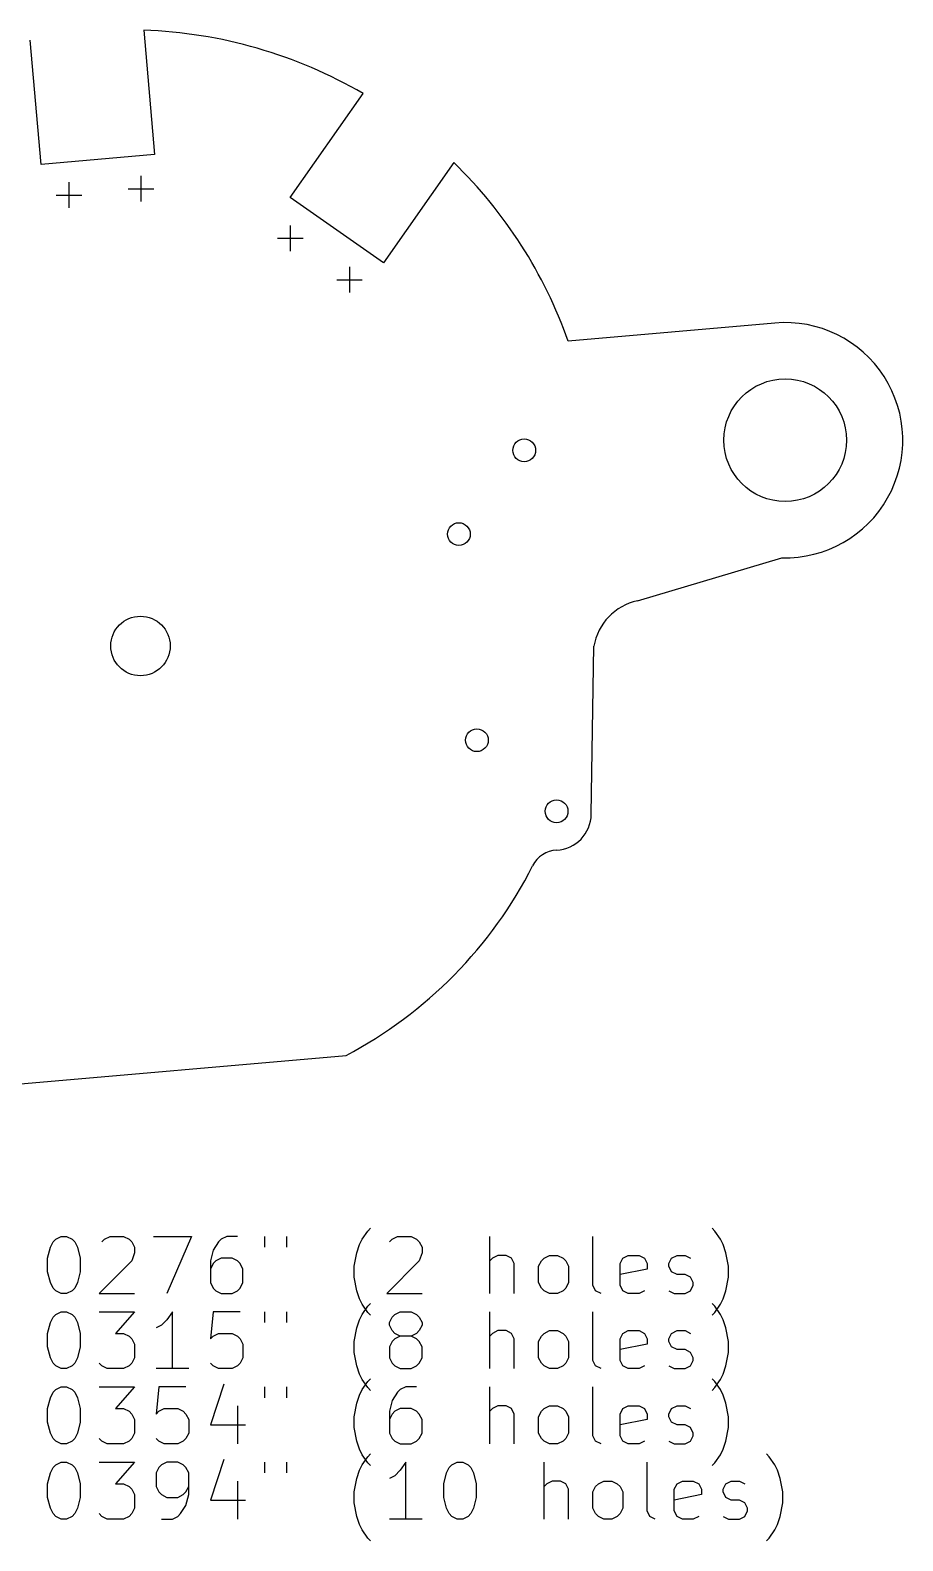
# Model space of a CAD drawing. Extents: x 62.3 to 117.7, y -107.2 to -54.2.
# Drawn here: x 87 to 117.7, y -107.2 to -54.2 of the extents above; entities that cross this region are included whole.
import ezdxf

# ---------------------------------------------------------------- set-up
doc = ezdxf.new("R2010")
doc.units = 0
doc.layers.add('BLACK', color=7, linetype='CONTINUOUS')

msp = doc.modelspace()

# ---------------------------------------------------------------- linework, layer by layer
at = {"layer": 'BLACK', "linetype": 'CONTINUOUS'}
for p, q in [((87.403017, -58.910416), (87.021515, -54.54983)), ((91.006214, -54.200319), (91.387796, -58.561793)), ((96.151398, -60.074632), (98.707175, -56.424605)), ((91.387796, -58.561793), (87.403017, -58.910416)), ((101.893954, -58.847189), (99.428006, -62.368938)), ((90.910235, -59.314724), (90.910235, -60.214724)), ((88.3799, -59.5361), (88.3799, -60.4361)), ((90.460235, -59.764724), (91.360235, -59.764724)), ((87.9299, -59.9861), (88.8299, -59.9861)), ((99.428006, -62.368938), (96.151398, -60.074632)), ((95.7, -61.5), (96.6, -61.5)), ((96.15, -61.05), (96.15, -61.95)), ((98.230646, -62.506884), (98.230646, -63.406884)), ((97.780646, -62.956884), (98.680646, -62.956884)), ((113.167014, -64.479729), (105.911094, -65.114539)), ((108.335635, -74.224453), (113.411019, -72.7174)), ((106.718456, -81.72129), (106.806682, -75.822153)), ((86.279842, -91.219007), (98.110374, -90.183969)), ((98.680555, -96.634083), (98.871031, -96.348368)), ((98.871031, -96.348368), (98.96627, -96.25313)), ((111.061509, -96.348368), (110.966271, -96.25313)), ((111.251985, -96.634083), (111.061509, -96.348368)), ((87.632935, -97.300749), (87.728173, -96.919797)), ((87.728173, -96.919797), (87.823411, -96.729321)), ((87.823411, -96.729321), (87.918649, -96.634083)), ((87.918649, -96.634083), (88.109125, -96.538845)), ((88.109125, -96.538845), (88.299602, -96.538845)), ((88.299602, -96.538845), (88.490078, -96.634083)), ((88.490078, -96.634083), (88.585316, -96.729321)), ((88.585316, -96.729321), (88.680554, -96.919797)), ((88.680554, -96.919797), (88.775792, -97.300749)), ((89.537697, -96.729321), (89.632935, -96.634083)), ((89.632935, -96.634083), (89.823411, -96.538845)), ((89.823411, -96.538845), (90.299602, -96.538845)), ((90.299602, -96.538845), (90.490078, -96.634083)), ((90.490078, -96.634083), (90.585316, -96.729321)), ((90.585316, -96.729321), (90.680554, -96.919797)), ((90.680554, -96.919797), (90.680554, -97.110273)), ((91.347221, -96.538845), (92.680554, -96.538845)), ((92.680554, -96.538845), (91.823411, -98.538845)), ((93.442459, -97.015035), (93.347221, -97.395987)), ((93.632935, -96.729321), (93.442459, -97.015035)), ((93.728173, -96.634083), (93.632935, -96.729321)), ((93.918649, -96.538845), (93.728173, -96.634083)), ((94.299602, -96.538845), (93.918649, -96.538845)), ((95.251983, -96.538845), (95.251983, -96.919797)), ((96.013888, -96.538845), (96.013888, -96.919797)), ((98.490079, -97.110273), (98.585317, -96.824559)), ((98.585317, -96.824559), (98.680555, -96.634083)), ((99.632936, -96.729321), (99.728174, -96.634083)), ((99.728174, -96.634083), (99.91865, -96.538845)), ((99.91865, -96.538845), (100.394841, -96.538845)), ((100.394841, -96.538845), (100.585317, -96.634083)), ((100.585317, -96.634083), (100.680555, -96.729321)), ((100.680555, -96.729321), (100.775793, -96.919797)), ((100.775793, -96.919797), (100.775793, -97.110273)), ((103.156746, -98.538845), (103.156746, -96.538845)), ((106.775794, -98.25313), (106.775794, -96.538845)), ((111.347223, -96.824559), (111.251985, -96.634083)), ((111.442461, -97.110273), (111.347223, -96.824559)), ((87.632935, -97.77694), (87.632935, -97.300749)), ((88.775792, -97.300749), (88.775792, -97.77694)), ((90.585316, -97.395987), (89.442459, -98.538845)), ((90.680554, -97.110273), (90.585316, -97.395987)), ((93.347221, -97.395987), (93.347221, -98.157892)), ((93.442459, -97.491226), (93.347221, -97.681702)), ((93.537697, -97.395987), (93.442459, -97.491226)), ((93.728173, -97.300749), (93.537697, -97.395987)), ((94.109126, -97.300749), (93.728173, -97.300749)), ((94.299602, -97.395987), (94.109126, -97.300749)), ((94.39484, -97.491226), (94.299602, -97.395987)), ((94.490078, -97.681702), (94.39484, -97.491226)), ((98.394841, -97.586464), (98.490079, -97.110273)), ((100.680555, -97.395987), (99.537698, -98.538845)), ((100.775793, -97.110273), (100.680555, -97.395987)), ((103.251984, -97.300749), (103.156746, -97.395987)), ((103.44246, -97.205511), (103.251984, -97.300749)), ((103.728175, -97.205511), (103.44246, -97.205511)), ((103.918651, -97.300749), (103.728175, -97.205511)), ((104.013889, -97.491226), (103.918651, -97.300749)), ((104.013889, -98.538845), (104.013889, -97.491226)), ((104.871032, -97.586464), (104.96627, -97.395987)), ((104.96627, -97.395987), (105.061508, -97.300749)), ((105.061508, -97.300749), (105.251984, -97.205511)), ((105.251984, -97.205511), (105.537699, -97.205511)), ((105.537699, -97.205511), (105.728175, -97.300749)), ((105.728175, -97.300749), (105.823413, -97.395987)), ((105.823413, -97.395987), (105.918651, -97.586464)), ((107.728175, -97.491226), (107.823413, -97.300749)), ((107.728175, -98.25313), (107.728175, -97.491226)), ((107.823413, -97.300749), (108.013889, -97.205511)), ((108.013889, -97.205511), (108.394842, -97.205511)), ((108.394842, -97.205511), (108.585318, -97.300749)), ((108.585318, -97.300749), (108.680556, -97.491226)), ((108.680556, -97.491226), (108.680556, -97.681702)), ((109.442461, -97.491226), (109.537699, -97.300749)), ((109.442461, -97.586464), (109.442461, -97.491226)), ((109.537699, -97.300749), (109.728175, -97.205511)), ((109.728175, -97.205511), (110.013889, -97.205511)), ((110.013889, -97.205511), (110.204366, -97.300749)), ((111.537699, -97.586464), (111.442461, -97.110273)), ((87.728173, -98.157892), (87.632935, -97.77694)), ((88.775792, -97.77694), (88.680554, -98.157892)), ((94.490078, -98.157892), (94.490078, -97.681702)), ((98.394841, -97.967416), (98.394841, -97.586464)), ((98.490079, -98.443607), (98.394841, -97.967416)), ((104.871032, -98.157892), (104.871032, -97.586464)), ((105.918651, -97.586464), (105.918651, -98.157892)), ((108.680556, -97.681702), (107.728175, -97.872178)), ((109.537699, -97.77694), (109.442461, -97.586464)), ((109.728175, -97.872178), (109.537699, -97.77694)), ((110.013889, -97.872178), (109.728175, -97.872178)), ((110.204366, -97.967416), (110.013889, -97.872178)), ((110.299604, -98.157892), (110.204366, -97.967416)), ((111.442461, -98.443607), (111.537699, -97.967416)), ((111.537699, -97.967416), (111.537699, -97.586464)), ((87.823411, -98.348368), (87.728173, -98.157892)), ((87.918649, -98.443607), (87.823411, -98.348368)), ((88.109125, -98.538845), (87.918649, -98.443607)), ((88.299602, -98.538845), (88.109125, -98.538845)), ((88.490078, -98.443607), (88.299602, -98.538845)), ((88.585316, -98.348368), (88.490078, -98.443607)), ((88.680554, -98.157892), (88.585316, -98.348368)), ((89.442459, -98.538845), (90.680554, -98.538845)), ((93.347221, -98.157892), (93.442459, -98.348368)), ((93.442459, -98.348368), (93.537697, -98.443607)), ((93.537697, -98.443607), (93.728173, -98.538845)), ((93.728173, -98.538845), (94.109126, -98.538845)), ((94.109126, -98.538845), (94.299602, -98.443607)), ((94.299602, -98.443607), (94.39484, -98.348368)), ((94.39484, -98.348368), (94.490078, -98.157892)), ((98.585317, -98.729321), (98.490079, -98.443607)), ((99.537698, -98.538845), (100.775793, -98.538845)), ((104.96627, -98.348368), (104.871032, -98.157892)), ((105.061508, -98.443607), (104.96627, -98.348368)), ((105.251984, -98.538845), (105.061508, -98.443607)), ((105.537699, -98.538845), (105.251984, -98.538845)), ((105.728175, -98.443607), (105.537699, -98.538845)), ((105.823413, -98.348368), (105.728175, -98.443607)), ((105.918651, -98.157892), (105.823413, -98.348368)), ((106.871032, -98.443607), (106.775794, -98.25313)), ((107.061508, -98.538845), (106.871032, -98.443607)), ((107.823413, -98.443607), (107.728175, -98.25313)), ((108.013889, -98.538845), (107.823413, -98.443607)), ((108.394842, -98.538845), (108.013889, -98.538845)), ((108.585318, -98.443607), (108.394842, -98.538845)), ((109.442461, -98.443607), (109.632937, -98.538845)), ((109.632937, -98.538845), (110.013889, -98.538845)), ((110.013889, -98.538845), (110.204366, -98.443607)), ((110.204366, -98.443607), (110.299604, -98.25313)), ((110.299604, -98.25313), (110.299604, -98.157892)), ((111.347223, -98.729321), (111.442461, -98.443607)), ((98.680555, -98.919797), (98.585317, -98.729321)), ((98.871031, -99.205511), (98.680555, -98.919797)), ((98.680555, -99.274083), (98.871031, -98.988368)), ((98.871031, -98.988368), (98.96627, -98.89313)), ((111.061509, -98.988368), (110.966271, -98.89313)), ((111.061509, -99.205511), (111.251985, -98.919797)), ((111.251985, -99.274083), (111.061509, -98.988368)), ((111.251985, -98.919797), (111.347223, -98.729321)), ((87.632935, -99.940749), (87.728173, -99.559797)), ((87.728173, -99.559797), (87.823411, -99.369321)), ((87.823411, -99.369321), (87.918649, -99.274083)), ((87.918649, -99.274083), (88.109125, -99.178845)), ((88.109125, -99.178845), (88.299602, -99.178845)), ((88.299602, -99.178845), (88.490078, -99.274083)), ((88.490078, -99.274083), (88.585316, -99.369321)), ((88.585316, -99.369321), (88.680554, -99.559797)), ((88.680554, -99.559797), (88.775792, -99.940749)), ((89.442459, -99.178845), (90.680554, -99.178845)), ((90.680554, -99.178845), (90.013887, -99.940749)), ((91.632935, -99.655035), (91.442459, -99.750273)), ((91.823411, -99.464559), (91.632935, -99.655035)), ((92.013887, -99.178845), (91.823411, -99.464559)), ((92.013887, -101.178845), (92.013887, -99.178845)), ((93.442459, -99.178845), (93.347221, -100.131226)), ((94.39484, -99.178845), (93.442459, -99.178845)), ((95.251983, -99.178845), (95.251983, -99.559797)), ((96.013888, -99.178845), (96.013888, -99.559797)), ((98.490079, -99.750273), (98.585317, -99.464559)), ((98.585317, -99.464559), (98.680555, -99.274083)), ((98.96627, -99.300749), (98.871031, -99.205511)), ((99.632936, -99.559797), (99.728174, -99.369321)), ((99.632936, -99.655035), (99.632936, -99.559797)), ((99.728174, -99.845511), (99.632936, -99.655035)), ((99.728174, -99.369321), (99.823412, -99.274083)), ((99.823412, -99.274083), (100.013888, -99.178845)), ((100.013888, -99.178845), (100.394841, -99.178845)), ((100.394841, -99.178845), (100.585317, -99.274083)), ((100.585317, -99.274083), (100.680555, -99.369321)), ((100.680555, -99.369321), (100.775793, -99.559797)), ((100.775793, -99.655035), (100.680555, -99.845511)), ((100.775793, -99.559797), (100.775793, -99.655035)), ((103.156746, -101.178845), (103.156746, -99.178845)), ((106.775794, -100.89313), (106.775794, -99.178845)), ((110.966271, -99.300749), (111.061509, -99.205511)), ((111.347223, -99.464559), (111.251985, -99.274083)), ((111.442461, -99.750273), (111.347223, -99.464559)), ((87.632935, -100.41694), (87.632935, -99.940749)), ((88.775792, -99.940749), (88.775792, -100.41694)), ((90.013887, -99.940749), (90.299602, -99.940749)), ((90.299602, -99.940749), (90.490078, -100.035987)), ((90.490078, -100.035987), (90.585316, -100.131226)), ((90.585316, -100.131226), (90.680554, -100.321702)), ((93.347221, -100.131226), (93.442459, -100.035987)), ((93.442459, -100.035987), (93.632935, -99.940749)), ((93.632935, -99.940749), (94.109126, -99.940749)), ((94.109126, -99.940749), (94.299602, -100.035987)), ((94.299602, -100.035987), (94.39484, -100.131226)), ((94.39484, -100.131226), (94.490078, -100.321702)), ((98.394841, -100.226464), (98.490079, -99.750273)), ((99.823412, -99.940749), (99.728174, -99.845511)), ((99.823412, -100.131226), (99.728174, -100.226464)), ((100.013888, -100.035987), (99.823412, -99.940749)), ((100.013888, -100.035987), (99.823412, -100.131226)), ((100.394841, -100.035987), (100.013888, -100.035987)), ((100.585317, -99.940749), (100.394841, -100.035987)), ((100.585317, -100.131226), (100.394841, -100.035987)), ((100.680555, -99.845511), (100.585317, -99.940749)), ((100.680555, -100.226464), (100.585317, -100.131226)), ((103.251984, -99.940749), (103.156746, -100.035987)), ((103.44246, -99.845511), (103.251984, -99.940749)), ((103.728175, -99.845511), (103.44246, -99.845511)), ((103.918651, -99.940749), (103.728175, -99.845511)), ((104.013889, -100.131226), (103.918651, -99.940749)), ((104.013889, -101.178845), (104.013889, -100.131226)), ((104.871032, -100.226464), (104.96627, -100.035987)), ((104.96627, -100.035987), (105.061508, -99.940749)), ((105.061508, -99.940749), (105.251984, -99.845511)), ((105.251984, -99.845511), (105.537699, -99.845511)), ((105.537699, -99.845511), (105.728175, -99.940749)), ((105.728175, -99.940749), (105.823413, -100.035987)), ((105.823413, -100.035987), (105.918651, -100.226464)), ((107.728175, -100.131226), (107.823413, -99.940749)), ((107.728175, -100.89313), (107.728175, -100.131226)), ((107.823413, -99.940749), (108.013889, -99.845511)), ((108.013889, -99.845511), (108.394842, -99.845511)), ((108.394842, -99.845511), (108.585318, -99.940749)), ((108.585318, -99.940749), (108.680556, -100.131226)), ((108.680556, -100.131226), (108.680556, -100.321702)), ((109.442461, -100.131226), (109.537699, -99.940749)), ((109.442461, -100.226464), (109.442461, -100.131226)), ((109.537699, -99.940749), (109.728175, -99.845511)), ((109.728175, -99.845511), (110.013889, -99.845511)), ((110.013889, -99.845511), (110.204366, -99.940749)), ((111.537699, -100.226464), (111.442461, -99.750273)), ((87.728173, -100.797892), (87.632935, -100.41694)), ((88.775792, -100.41694), (88.680554, -100.797892)), ((90.680554, -100.321702), (90.680554, -100.797892)), ((94.490078, -100.321702), (94.490078, -100.797892)), ((98.394841, -100.607416), (98.394841, -100.226464)), ((98.490079, -101.083607), (98.394841, -100.607416)), ((99.728174, -100.226464), (99.632936, -100.41694)), ((99.632936, -100.41694), (99.632936, -100.797892)), ((100.775793, -100.41694), (100.680555, -100.226464)), ((100.775793, -100.797892), (100.775793, -100.41694)), ((104.871032, -100.797892), (104.871032, -100.226464)), ((105.918651, -100.226464), (105.918651, -100.797892)), ((108.680556, -100.321702), (107.728175, -100.512178)), ((109.537699, -100.41694), (109.442461, -100.226464)), ((109.728175, -100.512178), (109.537699, -100.41694)), ((110.013889, -100.512178), (109.728175, -100.512178)), ((110.204366, -100.607416), (110.013889, -100.512178)), ((110.299604, -100.797892), (110.204366, -100.607416)), ((111.442461, -101.083607), (111.537699, -100.607416)), ((111.537699, -100.607416), (111.537699, -100.226464)), ((87.823411, -100.988368), (87.728173, -100.797892)), ((87.918649, -101.083607), (87.823411, -100.988368)), ((88.109125, -101.178845), (87.918649, -101.083607)), ((88.299602, -101.178845), (88.109125, -101.178845)), ((88.490078, -101.083607), (88.299602, -101.178845)), ((88.585316, -100.988368), (88.490078, -101.083607)), ((88.680554, -100.797892), (88.585316, -100.988368)), ((89.537697, -101.083607), (89.442459, -100.988368)), ((89.728173, -101.178845), (89.537697, -101.083607)), ((90.299602, -101.178845), (89.728173, -101.178845)), ((90.490078, -101.083607), (90.299602, -101.178845)), ((90.585316, -100.988368), (90.490078, -101.083607)), ((90.680554, -100.797892), (90.585316, -100.988368)), ((92.585316, -101.178845), (91.442459, -101.178845)), ((93.442459, -101.083607), (93.347221, -100.988368)), ((93.632935, -101.178845), (93.442459, -101.083607)), ((94.109126, -101.178845), (93.632935, -101.178845)), ((94.299602, -101.083607), (94.109126, -101.178845)), ((94.39484, -100.988368), (94.299602, -101.083607)), ((94.490078, -100.797892), (94.39484, -100.988368)), ((98.585317, -101.369321), (98.490079, -101.083607)), ((99.632936, -100.797892), (99.728174, -100.988368)), ((99.728174, -100.988368), (99.823412, -101.083607)), ((99.823412, -101.083607), (100.013888, -101.178845)), ((100.013888, -101.178845), (100.394841, -101.178845)), ((100.394841, -101.178845), (100.585317, -101.083607)), ((100.585317, -101.083607), (100.680555, -100.988368)), ((100.680555, -100.988368), (100.775793, -100.797892)), ((104.96627, -100.988368), (104.871032, -100.797892)), ((105.061508, -101.083607), (104.96627, -100.988368)), ((105.251984, -101.178845), (105.061508, -101.083607)), ((105.537699, -101.178845), (105.251984, -101.178845)), ((105.728175, -101.083607), (105.537699, -101.178845)), ((105.823413, -100.988368), (105.728175, -101.083607)), ((105.918651, -100.797892), (105.823413, -100.988368)), ((106.871032, -101.083607), (106.775794, -100.89313)), ((107.061508, -101.178845), (106.871032, -101.083607)), ((107.823413, -101.083607), (107.728175, -100.89313)), ((108.013889, -101.178845), (107.823413, -101.083607)), ((108.394842, -101.178845), (108.013889, -101.178845)), ((108.585318, -101.083607), (108.394842, -101.178845)), ((109.442461, -101.083607), (109.632937, -101.178845)), ((109.632937, -101.178845), (110.013889, -101.178845)), ((110.013889, -101.178845), (110.204366, -101.083607)), ((110.204366, -101.083607), (110.299604, -100.89313)), ((110.299604, -100.89313), (110.299604, -100.797892)), ((111.347223, -101.369321), (111.442461, -101.083607)), ((93.823411, -101.723607), (93.347221, -103.152178)), ((98.680555, -101.559797), (98.585317, -101.369321)), ((98.871031, -101.845511), (98.680555, -101.559797)), ((98.680555, -101.914083), (98.871031, -101.628368)), ((98.871031, -101.628368), (98.96627, -101.53313)), ((111.061509, -101.628368), (110.966271, -101.53313)), ((111.061509, -101.845511), (111.251985, -101.559797)), ((111.251985, -101.914083), (111.061509, -101.628368)), ((111.251985, -101.559797), (111.347223, -101.369321)), ((87.632935, -102.580749), (87.728173, -102.199797)), ((87.728173, -102.199797), (87.823411, -102.009321)), ((87.823411, -102.009321), (87.918649, -101.914083)), ((87.918649, -101.914083), (88.109125, -101.818845)), ((88.109125, -101.818845), (88.299602, -101.818845)), ((88.299602, -101.818845), (88.490078, -101.914083)), ((88.490078, -101.914083), (88.585316, -102.009321)), ((88.585316, -102.009321), (88.680554, -102.199797)), ((88.680554, -102.199797), (88.775792, -102.580749)), ((89.442459, -101.818845), (90.680554, -101.818845)), ((90.680554, -101.818845), (90.013887, -102.580749)), ((91.537697, -101.818845), (91.442459, -102.771226)), ((92.490078, -101.818845), (91.537697, -101.818845)), ((95.251983, -101.818845), (95.251983, -102.199797)), ((96.013888, -101.818845), (96.013888, -102.199797)), ((98.490079, -102.390273), (98.585317, -102.104559)), ((98.585317, -102.104559), (98.680555, -101.914083)), ((98.96627, -101.940749), (98.871031, -101.845511)), ((99.728174, -102.295035), (99.632936, -102.675987)), ((99.91865, -102.009321), (99.728174, -102.295035)), ((100.013888, -101.914083), (99.91865, -102.009321)), ((100.204364, -101.818845), (100.013888, -101.914083)), ((100.585317, -101.818845), (100.204364, -101.818845)), ((103.156746, -103.818845), (103.156746, -101.818845)), ((106.775794, -103.53313), (106.775794, -101.818845)), ((110.966271, -101.940749), (111.061509, -101.845511)), ((111.347223, -102.104559), (111.251985, -101.914083)), ((111.442461, -102.390273), (111.347223, -102.104559)), ((87.632935, -103.05694), (87.632935, -102.580749)), ((88.775792, -102.580749), (88.775792, -103.05694)), ((90.013887, -102.580749), (90.299602, -102.580749)), ((90.299602, -102.580749), (90.490078, -102.675987)), ((90.490078, -102.675987), (90.585316, -102.771226)), ((90.585316, -102.771226), (90.680554, -102.961702)), ((91.442459, -102.771226), (91.537697, -102.675987)), ((91.537697, -102.675987), (91.728173, -102.580749)), ((91.728173, -102.580749), (92.204364, -102.580749)), ((92.204364, -102.580749), (92.39484, -102.675987)), ((92.39484, -102.675987), (92.490078, -102.771226)), ((92.490078, -102.771226), (92.585316, -102.961702)), ((94.299602, -102.485511), (94.299602, -103.818845)), ((98.394841, -102.866464), (98.490079, -102.390273)), ((99.632936, -102.675987), (99.632936, -103.437892)), ((99.728174, -102.771226), (99.632936, -102.961702)), ((99.823412, -102.675987), (99.728174, -102.771226)), ((100.013888, -102.580749), (99.823412, -102.675987)), ((100.394841, -102.580749), (100.013888, -102.580749)), ((100.585317, -102.675987), (100.394841, -102.580749)), ((100.680555, -102.771226), (100.585317, -102.675987)), ((100.775793, -102.961702), (100.680555, -102.771226)), ((103.251984, -102.580749), (103.156746, -102.675987)), ((103.44246, -102.485511), (103.251984, -102.580749)), ((103.728175, -102.485511), (103.44246, -102.485511)), ((103.918651, -102.580749), (103.728175, -102.485511)), ((104.013889, -102.771226), (103.918651, -102.580749)), ((104.013889, -103.818845), (104.013889, -102.771226)), ((104.871032, -102.866464), (104.96627, -102.675987)), ((104.96627, -102.675987), (105.061508, -102.580749)), ((105.061508, -102.580749), (105.251984, -102.485511)), ((105.251984, -102.485511), (105.537699, -102.485511)), ((105.537699, -102.485511), (105.728175, -102.580749)), ((105.728175, -102.580749), (105.823413, -102.675987)), ((105.823413, -102.675987), (105.918651, -102.866464)), ((107.728175, -102.771226), (107.823413, -102.580749)), ((107.728175, -103.53313), (107.728175, -102.771226)), ((107.823413, -102.580749), (108.013889, -102.485511)), ((108.013889, -102.485511), (108.394842, -102.485511)), ((108.394842, -102.485511), (108.585318, -102.580749)), ((108.585318, -102.580749), (108.680556, -102.771226)), ((108.680556, -102.771226), (108.680556, -102.961702)), ((109.442461, -102.771226), (109.537699, -102.580749)), ((109.442461, -102.866464), (109.442461, -102.771226)), ((109.537699, -102.580749), (109.728175, -102.485511)), ((109.728175, -102.485511), (110.013889, -102.485511)), ((110.013889, -102.485511), (110.204366, -102.580749)), ((111.537699, -102.866464), (111.442461, -102.390273)), ((87.728173, -103.437892), (87.632935, -103.05694)), ((88.775792, -103.05694), (88.680554, -103.437892)), ((90.680554, -102.961702), (90.680554, -103.437892)), ((92.585316, -102.961702), (92.585316, -103.437892)), ((93.347221, -103.152178), (94.585316, -103.152178)), ((98.394841, -103.247416), (98.394841, -102.866464)), ((98.490079, -103.723607), (98.394841, -103.247416)), ((100.775793, -103.437892), (100.775793, -102.961702)), ((104.871032, -103.437892), (104.871032, -102.866464)), ((105.918651, -102.866464), (105.918651, -103.437892)), ((108.680556, -102.961702), (107.728175, -103.152178)), ((109.537699, -103.05694), (109.442461, -102.866464)), ((109.728175, -103.152178), (109.537699, -103.05694)), ((110.013889, -103.152178), (109.728175, -103.152178)), ((110.204366, -103.247416), (110.013889, -103.152178)), ((110.299604, -103.437892), (110.204366, -103.247416)), ((111.442461, -103.723607), (111.537699, -103.247416)), ((111.537699, -103.247416), (111.537699, -102.866464)), ((87.823411, -103.628368), (87.728173, -103.437892)), ((87.918649, -103.723607), (87.823411, -103.628368)), ((88.109125, -103.818845), (87.918649, -103.723607)), ((88.299602, -103.818845), (88.109125, -103.818845)), ((88.490078, -103.723607), (88.299602, -103.818845)), ((88.585316, -103.628368), (88.490078, -103.723607)), ((88.680554, -103.437892), (88.585316, -103.628368)), ((89.537697, -103.723607), (89.442459, -103.628368)), ((89.728173, -103.818845), (89.537697, -103.723607)), ((90.299602, -103.818845), (89.728173, -103.818845)), ((90.490078, -103.723607), (90.299602, -103.818845)), ((90.585316, -103.628368), (90.490078, -103.723607)), ((90.680554, -103.437892), (90.585316, -103.628368)), ((91.537697, -103.723607), (91.442459, -103.628368)), ((91.728173, -103.818845), (91.537697, -103.723607)), ((92.204364, -103.818845), (91.728173, -103.818845)), ((92.39484, -103.723607), (92.204364, -103.818845)), ((92.490078, -103.628368), (92.39484, -103.723607)), ((92.585316, -103.437892), (92.490078, -103.628368)), ((98.585317, -104.009321), (98.490079, -103.723607)), ((99.632936, -103.437892), (99.728174, -103.628368)), ((99.728174, -103.628368), (99.823412, -103.723607)), ((99.823412, -103.723607), (100.013888, -103.818845)), ((100.013888, -103.818845), (100.394841, -103.818845)), ((100.394841, -103.818845), (100.585317, -103.723607)), ((100.585317, -103.723607), (100.680555, -103.628368)), ((100.680555, -103.628368), (100.775793, -103.437892)), ((104.96627, -103.628368), (104.871032, -103.437892)), ((105.061508, -103.723607), (104.96627, -103.628368)), ((105.251984, -103.818845), (105.061508, -103.723607)), ((105.537699, -103.818845), (105.251984, -103.818845)), ((105.728175, -103.723607), (105.537699, -103.818845)), ((105.823413, -103.628368), (105.728175, -103.723607)), ((105.918651, -103.437892), (105.823413, -103.628368)), ((106.871032, -103.723607), (106.775794, -103.53313)), ((107.061508, -103.818845), (106.871032, -103.723607)), ((107.823413, -103.723607), (107.728175, -103.53313)), ((108.013889, -103.818845), (107.823413, -103.723607)), ((108.394842, -103.818845), (108.013889, -103.818845)), ((108.585318, -103.723607), (108.394842, -103.818845)), ((109.442461, -103.723607), (109.632937, -103.818845)), ((109.632937, -103.818845), (110.013889, -103.818845)), ((110.013889, -103.818845), (110.204366, -103.723607)), ((110.204366, -103.723607), (110.299604, -103.53313)), ((110.299604, -103.53313), (110.299604, -103.437892)), ((111.347223, -104.009321), (111.442461, -103.723607)), ((93.823411, -104.363607), (93.347221, -105.792178)), ((98.680555, -104.199797), (98.585317, -104.009321)), ((98.871031, -104.485511), (98.680555, -104.199797)), ((98.680555, -104.554083), (98.871031, -104.268368)), ((98.871031, -104.268368), (98.96627, -104.17313)), ((111.061509, -104.485511), (111.251985, -104.199797)), ((111.251985, -104.199797), (111.347223, -104.009321)), ((112.966271, -104.268368), (112.871033, -104.17313)), ((113.156747, -104.554083), (112.966271, -104.268368)), ((87.632935, -105.220749), (87.728173, -104.839797)), ((87.728173, -104.839797), (87.823411, -104.649321)), ((87.823411, -104.649321), (87.918649, -104.554083)), ((87.918649, -104.554083), (88.109125, -104.458845)), ((88.109125, -104.458845), (88.299602, -104.458845)), ((88.299602, -104.458845), (88.490078, -104.554083)), ((88.490078, -104.554083), (88.585316, -104.649321)), ((88.585316, -104.649321), (88.680554, -104.839797)), ((88.680554, -104.839797), (88.775792, -105.220749)), ((89.442459, -104.458845), (90.680554, -104.458845)), ((90.680554, -104.458845), (90.013887, -105.220749)), ((91.537697, -104.649321), (91.442459, -104.839797)), ((91.442459, -104.839797), (91.442459, -105.315987)), ((91.632935, -104.554083), (91.537697, -104.649321)), ((91.823411, -104.458845), (91.632935, -104.554083)), ((92.204364, -104.458845), (91.823411, -104.458845)), ((92.39484, -104.554083), (92.204364, -104.458845)), ((92.490078, -104.649321), (92.39484, -104.554083)), ((92.585316, -104.839797), (92.490078, -104.649321)), ((92.585316, -105.601702), (92.585316, -104.839797)), ((95.251983, -104.458845), (95.251983, -104.839797)), ((96.013888, -104.458845), (96.013888, -104.839797)), ((98.490079, -105.030273), (98.585317, -104.744559)), ((98.585317, -104.744559), (98.680555, -104.554083)), ((98.96627, -104.580749), (98.871031, -104.485511)), ((99.823412, -104.935035), (99.632936, -105.030273)), ((100.013888, -104.744559), (99.823412, -104.935035)), ((100.204364, -104.458845), (100.013888, -104.744559)), ((100.204364, -106.458845), (100.204364, -104.458845)), ((101.537698, -105.220749), (101.632936, -104.839797)), ((101.632936, -104.839797), (101.728174, -104.649321)), ((101.728174, -104.649321), (101.823412, -104.554083)), ((101.823412, -104.554083), (102.013888, -104.458845)), ((102.013888, -104.458845), (102.204365, -104.458845)), ((102.204365, -104.458845), (102.394841, -104.554083)), ((102.394841, -104.554083), (102.490079, -104.649321)), ((102.490079, -104.649321), (102.585317, -104.839797)), ((102.585317, -104.839797), (102.680555, -105.220749)), ((105.061508, -106.458845), (105.061508, -104.458845)), ((108.680556, -106.17313), (108.680556, -104.458845)), ((110.966271, -104.580749), (111.061509, -104.485511)), ((113.251985, -104.744559), (113.156747, -104.554083)), ((113.347223, -105.030273), (113.251985, -104.744559)), ((87.632935, -105.69694), (87.632935, -105.220749)), ((88.775792, -105.220749), (88.775792, -105.69694)), ((90.013887, -105.220749), (90.299602, -105.220749)), ((90.299602, -105.220749), (90.490078, -105.315987)), ((90.490078, -105.315987), (90.585316, -105.411226)), ((90.585316, -105.411226), (90.680554, -105.601702)), ((91.442459, -105.315987), (91.537697, -105.506464)), ((91.537697, -105.506464), (91.632935, -105.601702)), ((92.39484, -105.601702), (92.490078, -105.506464)), ((92.490078, -105.506464), (92.585316, -105.315987)), ((94.299602, -105.125511), (94.299602, -106.458845)), ((98.394841, -105.506464), (98.490079, -105.030273)), ((98.394841, -105.887416), (98.394841, -105.506464)), ((101.537698, -105.69694), (101.537698, -105.220749)), ((102.680555, -105.220749), (102.680555, -105.69694)), ((105.156746, -105.220749), (105.061508, -105.315987)), ((105.347222, -105.125511), (105.156746, -105.220749)), ((105.632937, -105.125511), (105.347222, -105.125511)), ((105.823413, -105.220749), (105.632937, -105.125511)), ((105.918651, -105.411226), (105.823413, -105.220749)), ((105.918651, -106.458845), (105.918651, -105.411226)), ((106.775794, -105.506464), (106.871032, -105.315987)), ((106.775794, -106.077892), (106.775794, -105.506464)), ((106.871032, -105.315987), (106.96627, -105.220749)), ((106.96627, -105.220749), (107.156746, -105.125511)), ((107.156746, -105.125511), (107.442461, -105.125511)), ((107.442461, -105.125511), (107.632937, -105.220749)), ((107.632937, -105.220749), (107.728175, -105.315987)), ((107.728175, -105.315987), (107.823413, -105.506464)), ((107.823413, -105.506464), (107.823413, -106.077892)), ((109.632937, -105.411226), (109.728175, -105.220749)), ((109.632937, -106.17313), (109.632937, -105.411226)), ((109.728175, -105.220749), (109.918651, -105.125511)), ((109.918651, -105.125511), (110.299604, -105.125511)), ((110.299604, -105.125511), (110.49008, -105.220749)), ((110.49008, -105.220749), (110.585318, -105.411226)), ((110.585318, -105.411226), (110.585318, -105.601702)), ((111.347223, -105.411226), (111.442461, -105.220749)), ((111.347223, -105.506464), (111.347223, -105.411226)), ((111.442461, -105.69694), (111.347223, -105.506464)), ((111.442461, -105.220749), (111.632937, -105.125511)), ((111.632937, -105.125511), (111.918651, -105.125511)), ((111.918651, -105.125511), (112.109128, -105.220749)), ((113.442461, -105.506464), (113.347223, -105.030273)), ((113.442461, -105.887416), (113.442461, -105.506464)), ((87.728173, -106.077892), (87.632935, -105.69694)), ((88.775792, -105.69694), (88.680554, -106.077892)), ((90.680554, -105.601702), (90.680554, -106.077892)), ((91.632935, -105.601702), (91.823411, -105.69694)), ((91.823411, -105.69694), (92.204364, -105.69694)), ((92.204364, -105.69694), (92.39484, -105.601702)), ((92.299602, -106.268368), (92.490078, -105.982654)), ((92.490078, -105.982654), (92.585316, -105.601702)), ((93.347221, -105.792178), (94.585316, -105.792178)), ((98.490079, -106.363607), (98.394841, -105.887416)), ((101.632936, -106.077892), (101.537698, -105.69694)), ((102.680555, -105.69694), (102.585317, -106.077892)), ((110.585318, -105.601702), (109.632937, -105.792178)), ((111.632937, -105.792178), (111.442461, -105.69694)), ((111.918651, -105.792178), (111.632937, -105.792178)), ((112.109128, -105.887416), (111.918651, -105.792178)), ((112.204366, -106.077892), (112.109128, -105.887416)), ((113.347223, -106.363607), (113.442461, -105.887416)), ((87.823411, -106.268368), (87.728173, -106.077892)), ((87.918649, -106.363607), (87.823411, -106.268368)), ((88.109125, -106.458845), (87.918649, -106.363607)), ((88.299602, -106.458845), (88.109125, -106.458845)), ((88.490078, -106.363607), (88.299602, -106.458845)), ((88.585316, -106.268368), (88.490078, -106.363607)), ((88.680554, -106.077892), (88.585316, -106.268368)), ((89.537697, -106.363607), (89.442459, -106.268368)), ((89.728173, -106.458845), (89.537697, -106.363607)), ((90.299602, -106.458845), (89.728173, -106.458845)), ((90.490078, -106.363607), (90.299602, -106.458845)), ((90.585316, -106.268368), (90.490078, -106.363607)), ((90.680554, -106.077892), (90.585316, -106.268368)), ((91.632935, -106.458845), (92.013887, -106.458845)), ((92.013887, -106.458845), (92.204364, -106.363607)), ((92.204364, -106.363607), (92.299602, -106.268368)), ((98.585317, -106.649321), (98.490079, -106.363607)), ((100.775793, -106.458845), (99.632936, -106.458845)), ((101.728174, -106.268368), (101.632936, -106.077892)), ((101.823412, -106.363607), (101.728174, -106.268368)), ((102.013888, -106.458845), (101.823412, -106.363607)), ((102.204365, -106.458845), (102.013888, -106.458845)), ((102.394841, -106.363607), (102.204365, -106.458845)), ((102.490079, -106.268368), (102.394841, -106.363607)), ((102.585317, -106.077892), (102.490079, -106.268368)), ((106.871032, -106.268368), (106.775794, -106.077892)), ((106.96627, -106.363607), (106.871032, -106.268368)), ((107.156746, -106.458845), (106.96627, -106.363607)), ((107.442461, -106.458845), (107.156746, -106.458845)), ((107.632937, -106.363607), (107.442461, -106.458845)), ((107.728175, -106.268368), (107.632937, -106.363607)), ((107.823413, -106.077892), (107.728175, -106.268368)), ((108.775794, -106.363607), (108.680556, -106.17313)), ((108.96627, -106.458845), (108.775794, -106.363607)), ((109.728175, -106.363607), (109.632937, -106.17313)), ((109.918651, -106.458845), (109.728175, -106.363607)), ((110.299604, -106.458845), (109.918651, -106.458845)), ((110.49008, -106.363607), (110.299604, -106.458845)), ((111.347223, -106.363607), (111.537699, -106.458845)), ((111.537699, -106.458845), (111.918651, -106.458845)), ((111.918651, -106.458845), (112.109128, -106.363607)), ((112.109128, -106.363607), (112.204366, -106.17313)), ((112.204366, -106.17313), (112.204366, -106.077892)), ((113.251985, -106.649321), (113.347223, -106.363607)), ((98.680555, -106.839797), (98.585317, -106.649321)), ((98.871031, -107.125511), (98.680555, -106.839797)), ((112.966271, -107.125511), (113.156747, -106.839797)), ((113.156747, -106.839797), (113.251985, -106.649321)), ((98.96627, -107.220749), (98.871031, -107.125511)), ((112.871033, -107.220749), (112.966271, -107.125511))]:
    msp.add_line(p, q, dxfattribs=at)
at = {"layer": 'BLACK'}
for centre, radius in [((113.526749, -68.591522), 2.15265), ((104.362529, -68.946636), 0.4), ((102.07013, -71.887623), 0.4), ((90.89246, -75.812409), 1.043627), ((102.702881, -79.119997), 0.4), ((105.501036, -81.615618), 0.4)]:
    msp.add_circle(centre, radius, dxfattribs=at)
for centre, radius, start, end in [((90.437923, -70.611206), 16.420724, 59.7624484, 88.0167041), ((90.437966, -70.611148), 16.420426, 19.5568611, 45.7598836), ((113.52675, -68.591522), 4.1275, -91.6067284, 95.0000103), ((108.775181, -76.175518), 1.999965, 102.6959553, 169.8232103), ((105.439931, -81.702167), 1.278667, -87.1539454, -0.8569132), ((105.553069, -83.978019), 0.999996, 92.8458285, 153.1724548), ((90.960931, -76.598167), 15.35215, -62.2446954, -26.8276315)]:
    msp.add_arc(centre, radius, start, end, dxfattribs=at)

doc.saveas('drawing.dxf')
